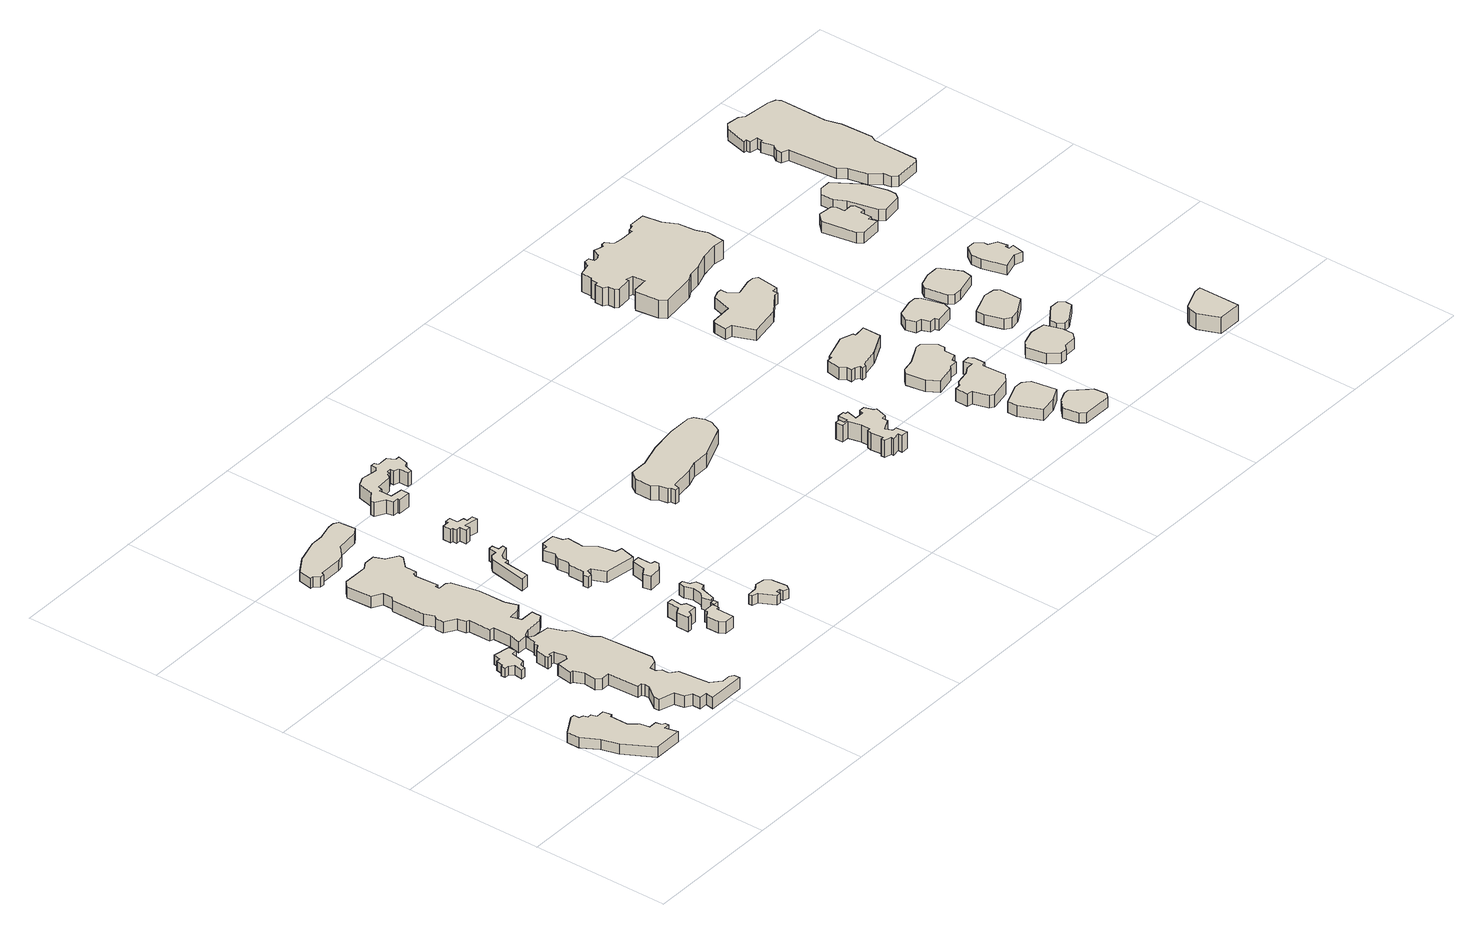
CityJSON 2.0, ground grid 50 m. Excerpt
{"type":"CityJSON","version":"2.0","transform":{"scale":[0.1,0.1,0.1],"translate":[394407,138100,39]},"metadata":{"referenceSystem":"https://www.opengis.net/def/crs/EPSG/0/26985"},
"CityObjects":{
"building1":{"type":"Building","attributes":{"measuredHeight":3.91,"roofElevation":43.19,"groundElevation":39.28,"footprintArea":371,"confidence":0.81,"heightSource":"learned pixel-footprint scale","storeysAboveGround":1},"geometry":[{"type":"Solid","lod":"1","boundaries":[[[[0,1,2,3,4,5,6,7,8,9,10,11,12,13,14,15,16,17,18,19,20,21,22,23]],[[24,25,26,27,28,29,30,31,32,33,34,35,36,37,38,39,40,41,42,43,44,45,46,47]],[[23,22,25,24]],[[22,21,26,25]],[[21,20,27,26]],[[20,19,28,27]],[[19,18,29,28]],[[18,17,30,29]],[[17,16,31,30]],[[16,15,32,31]],[[15,14,33,32]],[[14,13,34,33]],[[13,12,35,34]],[[12,11,36,35]],[[11,10,37,36]],[[10,9,38,37]],[[9,8,39,38]],[[8,7,40,39]],[[7,6,41,40]],[[6,5,42,41]],[[5,4,43,42]],[[4,3,44,43]],[[3,2,45,44]],[[2,1,46,45]],[[1,0,47,46]],[[0,23,24,47]]]]}]},
"building2":{"type":"Building","attributes":{"measuredHeight":3.49,"roofElevation":45.19,"groundElevation":41.7,"footprintArea":52.2,"confidence":0.84,"heightSource":"learned pixel-footprint scale","storeysAboveGround":1},"geometry":[{"type":"Solid","lod":"1","boundaries":[[[[48,49,50,51,52,53,54,55,56,57,58,59,60,61,62]],[[63,64,65,66,67,68,69,70,71,72,73,74,75,76,77]],[[62,61,64,63]],[[61,60,65,64]],[[60,59,66,65]],[[59,58,67,66]],[[58,57,68,67]],[[57,56,69,68]],[[56,55,70,69]],[[55,54,71,70]],[[54,53,72,71]],[[53,52,73,72]],[[52,51,74,73]],[[51,50,75,74]],[[50,49,76,75]],[[49,48,77,76]],[[48,62,63,77]]]]}]},
"building3":{"type":"Building","attributes":{"measuredHeight":4.27,"roofElevation":46.38,"groundElevation":42.11,"footprintArea":1916.8,"confidence":0.85,"heightSource":"learned pixel-footprint scale","storeysAboveGround":1},"geometry":[{"type":"Solid","lod":"1","boundaries":[[[[78,79,80,81,82,83,84,85,86,87,88,89,90,91,92,93,94,95,96,97,98,99,100,101,102,103,104,105,106,107,108,109,110,111,112,113,114,115,116,117,118,119,120,121,122,123,124,125,126,127,128,129,130,131,132,133,134,135,136,137,138,139,140,141,142,143,144,145,146,147,148,149,150,151,152,153,154,155,156,157,158,159,160,161,162,163,164,165,166,167,168,169,170]],[[171,172,173,174,175,176,177,178,179,180,181,182,183,184,185,186,187,188,189,190,191,192,193,194,195,196,197,198,199,200,201,202,203,204,205,206,207,208,209,210,211,212,213,214,215,216,217,218,219,220,221,222,223,224,225,226,227,228,229,230,231,232,233,234,235,236,237,238,239,240,241,242,243,244,245,246,247,248,249,250,251,252,253,254,255,256,257,258,259,260,261,262,263]],[[170,169,172,171]],[[169,168,173,172]],[[168,167,174,173]],[[167,166,175,174]],[[166,165,176,175]],[[165,164,177,176]],[[164,163,178,177]],[[163,162,179,178]],[[162,161,180,179]],[[161,160,181,180]],[[160,159,182,181]],[[159,158,183,182]],[[158,157,184,183]],[[157,156,185,184]],[[156,155,186,185]],[[155,154,187,186]],[[154,153,188,187]],[[153,152,189,188]],[[152,151,190,189]],[[151,150,191,190]],[[150,149,192,191]],[[149,148,193,192]],[[148,147,194,193]],[[147,146,195,194]],[[146,145,196,195]],[[145,144,197,196]],[[144,143,198,197]],[[143,142,199,198]],[[142,141,200,199]],[[141,140,201,200]],[[140,139,202,201]],[[139,138,203,202]],[[138,137,204,203]],[[137,136,205,204]],[[136,135,206,205]],[[135,134,207,206]],[[134,133,208,207]],[[133,132,209,208]],[[132,131,210,209]],[[131,130,211,210]],[[130,129,212,211]],[[129,128,213,212]],[[128,127,214,213]],[[127,126,215,214]],[[126,125,216,215]],[[125,124,217,216]],[[124,123,218,217]],[[123,122,219,218]],[[122,121,220,219]],[[121,120,221,220]],[[120,119,222,221]],[[119,118,223,222]],[[118,117,224,223]],[[117,116,225,224]],[[116,115,226,225]],[[115,114,227,226]],[[114,113,228,227]],[[113,112,229,228]],[[112,111,230,229]],[[111,110,231,230]],[[110,109,232,231]],[[109,108,233,232]],[[108,107,234,233]],[[107,106,235,234]],[[106,105,236,235]],[[105,104,237,236]],[[104,103,238,237]],[[103,102,239,238]],[[102,101,240,239]],[[101,100,241,240]],[[100,99,242,241]],[[99,98,243,242]],[[98,97,244,243]],[[97,96,245,244]],[[96,95,246,245]],[[95,94,247,246]],[[94,93,248,247]],[[93,92,249,248]],[[92,91,250,249]],[[91,90,251,250]],[[90,89,252,251]],[[89,88,253,252]],[[88,87,254,253]],[[87,86,255,254]],[[86,85,256,255]],[[85,84,257,256]],[[84,83,258,257]],[[83,82,259,258]],[[82,81,260,259]],[[81,80,261,260]],[[80,79,262,261]],[[79,78,263,262]],[[78,170,171,263]]]]}]},
"building4":{"type":"Building","attributes":{"measuredHeight":3.83,"roofElevation":51.43,"groundElevation":47.6,"footprintArea":256,"confidence":0.84,"heightSource":"learned pixel-footprint scale","storeysAboveGround":1},"geometry":[{"type":"Solid","lod":"1","boundaries":[[[[264,265,266,267,268,269,270,271,272,273,274,275,276,277,278,279,280]],[[281,282,283,284,285,286,287,288,289,290,291,292,293,294,295,296,297]],[[280,279,282,281]],[[279,278,283,282]],[[278,277,284,283]],[[277,276,285,284]],[[276,275,286,285]],[[275,274,287,286]],[[274,273,288,287]],[[273,272,289,288]],[[272,271,290,289]],[[271,270,291,290]],[[270,269,292,291]],[[269,268,293,292]],[[268,267,294,293]],[[267,266,295,294]],[[266,265,296,295]],[[265,264,297,296]],[[264,280,281,297]]]]}]},
"building5":{"type":"Building","attributes":{"measuredHeight":5.42,"roofElevation":49.15,"groundElevation":43.73,"footprintArea":33.2,"confidence":0.78,"heightSource":"learned pixel-footprint scale","storeysAboveGround":2},"geometry":[{"type":"Solid","lod":"1","boundaries":[[[[298,299,300,301,302,303,304,305,306,307]],[[308,309,310,311,312,313,314,315,316,317]],[[307,306,309,308]],[[306,305,310,309]],[[305,304,311,310]],[[304,303,312,311]],[[303,302,313,312]],[[302,301,314,313]],[[301,300,315,314]],[[300,299,316,315]],[[299,298,317,316]],[[298,307,308,317]]]]}]},
"building6":{"type":"Building","attributes":{"measuredHeight":4.71,"roofElevation":50.3,"groundElevation":45.59,"footprintArea":49,"confidence":0.73,"heightSource":"learned pixel-footprint scale","storeysAboveGround":2},"geometry":[{"type":"Solid","lod":"1","boundaries":[[[[318,319,320,321,322,323,324,325,326,327,328,329,330,331]],[[332,333,334,335,336,337,338,339,340,341,342,343,344,345]],[[331,330,333,332]],[[330,329,334,333]],[[329,328,335,334]],[[328,327,336,335]],[[327,326,337,336]],[[326,325,338,337]],[[325,324,339,338]],[[324,323,340,339]],[[323,322,341,340]],[[322,321,342,341]],[[321,320,343,342]],[[320,319,344,343]],[[319,318,345,344]],[[318,331,332,345]]]]}]},
"building7":{"type":"Building","attributes":{"measuredHeight":4.43,"roofElevation":48.39,"groundElevation":43.96,"footprintArea":79,"confidence":0.74,"heightSource":"learned pixel-footprint scale","storeysAboveGround":1},"geometry":[{"type":"Solid","lod":"1","boundaries":[[[[346,347,348,349,350,351,352,353,354,355,356,357,358,359,360,361,362,363,364,365,366,367,368,369,370]],[[371,372,373,374,375,376,377,378,379,380,381,382,383,384,385,386,387,388,389,390,391,392,393,394,395]],[[370,369,372,371]],[[369,368,373,372]],[[368,367,374,373]],[[367,366,375,374]],[[366,365,376,375]],[[365,364,377,376]],[[364,363,378,377]],[[363,362,379,378]],[[362,361,380,379]],[[361,360,381,380]],[[360,359,382,381]],[[359,358,383,382]],[[358,357,384,383]],[[357,356,385,384]],[[356,355,386,385]],[[355,354,387,386]],[[354,353,388,387]],[[353,352,389,388]],[[352,351,390,389]],[[351,350,391,390]],[[350,349,392,391]],[[349,348,393,392]],[[348,347,394,393]],[[347,346,395,394]],[[346,370,371,395]]]]}]},
"building8":{"type":"Building","attributes":{"measuredHeight":5.24,"roofElevation":52.12,"groundElevation":46.88,"footprintArea":40.2,"confidence":0.83,"heightSource":"learned pixel-footprint scale","storeysAboveGround":2},"geometry":[{"type":"Solid","lod":"1","boundaries":[[[[396,397,398,399,400,401,402,403,404]],[[405,406,407,408,409,410,411,412,413]],[[404,403,406,405]],[[403,402,407,406]],[[402,401,408,407]],[[401,400,409,408]],[[400,399,410,409]],[[399,398,411,410]],[[398,397,412,411]],[[397,396,413,412]],[[396,404,405,413]]]]}]},
"building9":{"type":"Building","attributes":{"measuredHeight":4.21,"roofElevation":51.37,"groundElevation":47.16,"footprintArea":286,"confidence":0.82,"heightSource":"learned pixel-footprint scale","storeysAboveGround":1},"geometry":[{"type":"Solid","lod":"1","boundaries":[[[[414,415,416,417,418,419,420,421,422,423,424,425,426,427,428,429,430,431,432,433,434,435]],[[436,437,438,439,440,441,442,443,444,445,446,447,448,449,450,451,452,453,454,455,456,457]],[[435,434,437,436]],[[434,433,438,437]],[[433,432,439,438]],[[432,431,440,439]],[[431,430,441,440]],[[430,429,442,441]],[[429,428,443,442]],[[428,427,444,443]],[[427,426,445,444]],[[426,425,446,445]],[[425,424,447,446]],[[424,423,448,447]],[[423,422,449,448]],[[422,421,450,449]],[[421,420,451,450]],[[420,419,452,451]],[[419,418,453,452]],[[418,417,454,453]],[[417,416,455,454]],[[416,415,456,455]],[[415,414,457,456]],[[414,435,436,457]]]]}]},
"building10":{"type":"Building","attributes":{"measuredHeight":5.18,"roofElevation":52.25,"groundElevation":47.07,"footprintArea":36.5,"confidence":0.65,"heightSource":"learned pixel-footprint scale","storeysAboveGround":2},"geometry":[{"type":"Solid","lod":"1","boundaries":[[[[458,459,460,461,462,463,464,465,466,467,468,469,470,471,472,473]],[[474,475,476,477,478,479,480,481,482,483,484,485,486,487,488,489]],[[473,472,475,474]],[[472,471,476,475]],[[471,470,477,476]],[[470,469,478,477]],[[469,468,479,478]],[[468,467,480,479]],[[467,466,481,480]],[[466,465,482,481]],[[465,464,483,482]],[[464,463,484,483]],[[463,462,485,484]],[[462,461,486,485]],[[461,460,487,486]],[[460,459,488,487]],[[459,458,489,488]],[[458,473,474,489]]]]}]},
"building11":{"type":"Building","attributes":{"measuredHeight":3.61,"roofElevation":49,"groundElevation":45.39,"footprintArea":65.2,"confidence":0.74,"heightSource":"learned pixel-footprint scale","storeysAboveGround":1},"geometry":[{"type":"Solid","lod":"1","boundaries":[[[[490,491,492,493,494,495,496,497,498,499,500,501,502,503]],[[504,505,506,507,508,509,510,511,512,513,514,515,516,517]],[[503,502,505,504]],[[502,501,506,505]],[[501,500,507,506]],[[500,499,508,507]],[[499,498,509,508]],[[498,497,510,509]],[[497,496,511,510]],[[496,495,512,511]],[[495,494,513,512]],[[494,493,514,513]],[[493,492,515,514]],[[492,491,516,515]],[[491,490,517,516]],[[490,503,504,517]]]]}]},
"building12":{"type":"Building","attributes":{"measuredHeight":5.2,"roofElevation":54.68,"groundElevation":49.48,"footprintArea":169,"confidence":0.75,"heightSource":"learned pixel-footprint scale","storeysAboveGround":2},"geometry":[{"type":"Solid","lod":"1","boundaries":[[[[518,519,520,521,522,523,524,525,526,527,528,529,530,531,532,533,534,535,536,537,538,539,540,541,542,543,544,545,546,547,548,549,550,551]],[[552,553,554,555,556,557,558,559,560,561,562,563,564,565,566,567,568,569,570,571,572,573,574,575,576,577,578,579,580,581,582,583,584,585]],[[551,550,553,552]],[[550,549,554,553]],[[549,548,555,554]],[[548,547,556,555]],[[547,546,557,556]],[[546,545,558,557]],[[545,544,559,558]],[[544,543,560,559]],[[543,542,561,560]],[[542,541,562,561]],[[541,540,563,562]],[[540,539,564,563]],[[539,538,565,564]],[[538,537,566,565]],[[537,536,567,566]],[[536,535,568,567]],[[535,534,569,568]],[[534,533,570,569]],[[533,532,571,570]],[[532,531,572,571]],[[531,530,573,572]],[[530,529,574,573]],[[529,528,575,574]],[[528,527,576,575]],[[527,526,577,576]],[[526,525,578,577]],[[525,524,579,578]],[[524,523,580,579]],[[523,522,581,580]],[[522,521,582,581]],[[521,520,583,582]],[[520,519,584,583]],[[519,518,585,584]],[[518,551,552,585]]]]}]},
"building13":{"type":"Building","attributes":{"measuredHeight":5.41,"roofElevation":57.76,"groundElevation":52.35,"footprintArea":520.5,"confidence":0.81,"heightSource":"learned pixel-footprint scale","storeysAboveGround":2},"geometry":[{"type":"Solid","lod":"1","boundaries":[[[[586,587,588,589,590,591,592,593,594,595,596,597,598,599,600,601,602,603,604,605]],[[606,607,608,609,610,611,612,613,614,615,616,617,618,619,620,621,622,623,624,625]],[[605,604,607,606]],[[604,603,608,607]],[[603,602,609,608]],[[602,601,610,609]],[[601,600,611,610]],[[600,599,612,611]],[[599,598,613,612]],[[598,597,614,613]],[[597,596,615,614]],[[596,595,616,615]],[[595,594,617,616]],[[594,593,618,617]],[[593,592,619,618]],[[592,591,620,619]],[[591,590,621,620]],[[590,589,622,621]],[[589,588,623,622]],[[588,587,624,623]],[[587,586,625,624]],[[586,605,606,625]]]]}]},
"building14":{"type":"Building","attributes":{"measuredHeight":6.45,"roofElevation":54.44,"groundElevation":47.99,"footprintArea":145,"confidence":0.68,"heightSource":"learned pixel-footprint scale","storeysAboveGround":2},"geometry":[{"type":"Solid","lod":"1","boundaries":[[[[626,627,628,629,630,631,632,633,634,635,636,637,638,639,640,641,642,643,644,645,646,647,648,649,650,651,652,653,654,655,656,657,658,659]],[[660,661,662,663,664,665,666,667,668,669,670,671,672,673,674,675,676,677,678,679,680,681,682,683,684,685,686,687,688,689,690,691,692,693]],[[659,658,661,660]],[[658,657,662,661]],[[657,656,663,662]],[[656,655,664,663]],[[655,654,665,664]],[[654,653,666,665]],[[653,652,667,666]],[[652,651,668,667]],[[651,650,669,668]],[[650,649,670,669]],[[649,648,671,670]],[[648,647,672,671]],[[647,646,673,672]],[[646,645,674,673]],[[645,644,675,674]],[[644,643,676,675]],[[643,642,677,676]],[[642,641,678,677]],[[641,640,679,678]],[[640,639,680,679]],[[639,638,681,680]],[[638,637,682,681]],[[637,636,683,682]],[[636,635,684,683]],[[635,634,685,684]],[[634,633,686,685]],[[633,632,687,686]],[[632,631,688,687]],[[631,630,689,688]],[[630,629,690,689]],[[629,628,691,690]],[[628,627,692,691]],[[627,626,693,692]],[[626,659,660,693]]]]}]},
"building15":{"type":"Building","attributes":{"measuredHeight":4.56,"roofElevation":53.11,"groundElevation":48.55,"footprintArea":216.2,"confidence":0.85,"heightSource":"learned pixel-footprint scale","storeysAboveGround":2},"geometry":[{"type":"Solid","lod":"1","boundaries":[[[[694,695,696,697,698,699,700,701,702,703,704,705,706,707,708,709,710]],[[711,712,713,714,715,716,717,718,719,720,721,722,723,724,725,726,727]],[[710,709,712,711]],[[709,708,713,712]],[[708,707,714,713]],[[707,706,715,714]],[[706,705,716,715]],[[705,704,717,716]],[[704,703,718,717]],[[703,702,719,718]],[[702,701,720,719]],[[701,700,721,720]],[[700,699,722,721]],[[699,698,723,722]],[[698,697,724,723]],[[697,696,725,724]],[[696,695,726,725]],[[695,694,727,726]],[[694,710,711,727]]]]}]},
"building16":{"type":"Building","attributes":{"measuredHeight":4.78,"roofElevation":51.31,"groundElevation":46.53,"footprintArea":189.8,"confidence":0.91,"heightSource":"learned pixel-footprint scale","storeysAboveGround":2},"geometry":[{"type":"Solid","lod":"1","boundaries":[[[[728,729,730,731,732,733,734,735,736,737,738,739,740,741,742,743,744]],[[745,746,747,748,749,750,751,752,753,754,755,756,757,758,759,760,761]],[[744,743,746,745]],[[743,742,747,746]],[[742,741,748,747]],[[741,740,749,748]],[[740,739,750,749]],[[739,738,751,750]],[[738,737,752,751]],[[737,736,753,752]],[[736,735,754,753]],[[735,734,755,754]],[[734,733,756,755]],[[733,732,757,756]],[[732,731,758,757]],[[731,730,759,758]],[[730,729,760,759]],[[729,728,761,760]],[[728,744,745,761]]]]}]},
"building17":{"type":"Building","attributes":{"measuredHeight":4.16,"roofElevation":49.48,"groundElevation":45.32,"footprintArea":160,"confidence":0.89,"heightSource":"learned pixel-footprint scale","storeysAboveGround":1},"geometry":[{"type":"Solid","lod":"1","boundaries":[[[[762,763,764,765,766,767,768,769]],[[770,771,772,773,774,775,776,777]],[[769,768,771,770]],[[768,767,772,771]],[[767,766,773,772]],[[766,765,774,773]],[[765,764,775,774]],[[764,763,776,775]],[[763,762,777,776]],[[762,769,770,777]]]]}]},
"building18":{"type":"Building","attributes":{"measuredHeight":4.42,"roofElevation":52.05,"groundElevation":47.63,"footprintArea":214.8,"confidence":0.86,"heightSource":"learned pixel-footprint scale","storeysAboveGround":1},"geometry":[{"type":"Solid","lod":"1","boundaries":[[[[778,779,780,781,782,783,784,785,786,787,788,789,790,791,792]],[[793,794,795,796,797,798,799,800,801,802,803,804,805,806,807]],[[792,791,794,793]],[[791,790,795,794]],[[790,789,796,795]],[[789,788,797,796]],[[788,787,798,797]],[[787,786,799,798]],[[786,785,800,799]],[[785,784,801,800]],[[784,783,802,801]],[[783,782,803,802]],[[782,781,804,803]],[[781,780,805,804]],[[780,779,806,805]],[[779,778,807,806]],[[778,792,793,807]]]]}]},
"building19":{"type":"Building","attributes":{"measuredHeight":3.73,"roofElevation":48.75,"groundElevation":45.02,"footprintArea":131.5,"confidence":0.86,"heightSource":"learned pixel-footprint scale","storeysAboveGround":1},"geometry":[{"type":"Solid","lod":"1","boundaries":[[[[808,809,810,811,812,813,814,815,816]],[[817,818,819,820,821,822,823,824,825]],[[816,815,818,817]],[[815,814,819,818]],[[814,813,820,819]],[[813,812,821,820]],[[812,811,822,821]],[[811,810,823,822]],[[810,809,824,823]],[[809,808,825,824]],[[808,816,817,825]]]]}]},
"building20":{"type":"Building","attributes":{"measuredHeight":4.11,"roofElevation":54.76,"groundElevation":50.65,"footprintArea":359.2,"confidence":0.85,"heightSource":"learned pixel-footprint scale","storeysAboveGround":1},"geometry":[{"type":"Solid","lod":"1","boundaries":[[[[826,827,828,829,830,831,832,833,834,835,836,837,838,839,840,841,842,843,844]],[[845,846,847,848,849,850,851,852,853,854,855,856,857,858,859,860,861,862,863]],[[844,843,846,845]],[[843,842,847,846]],[[842,841,848,847]],[[841,840,849,848]],[[840,839,850,849]],[[839,838,851,850]],[[838,837,852,851]],[[837,836,853,852]],[[836,835,854,853]],[[835,834,855,854]],[[834,833,856,855]],[[833,832,857,856]],[[832,831,858,857]],[[831,830,859,858]],[[830,829,860,859]],[[829,828,861,860]],[[828,827,862,861]],[[827,826,863,862]],[[826,844,845,863]]]]}]},
"building21":{"type":"Building","attributes":{"measuredHeight":6.91,"roofElevation":57.81,"groundElevation":50.9,"footprintArea":1111,"confidence":0.85,"heightSource":"learned pixel-footprint scale","storeysAboveGround":2},"geometry":[{"type":"Solid","lod":"1","boundaries":[[[[864,865,866,867,868,869,870,871,872,873,874,875,876,877,878,879,880,881,882,883,884,885,886,887,888,889,890,891,892,893,894,895,896,897,898,899,900,901,902,903,904,905,906,907]],[[908,909,910,911,912,913,914,915,916,917,918,919,920,921,922,923,924,925,926,927,928,929,930,931,932,933,934,935,936,937,938,939,940,941,942,943,944,945,946,947,948,949,950,951]],[[907,906,909,908]],[[906,905,910,909]],[[905,904,911,910]],[[904,903,912,911]],[[903,902,913,912]],[[902,901,914,913]],[[901,900,915,914]],[[900,899,916,915]],[[899,898,917,916]],[[898,897,918,917]],[[897,896,919,918]],[[896,895,920,919]],[[895,894,921,920]],[[894,893,922,921]],[[893,892,923,922]],[[892,891,924,923]],[[891,890,925,924]],[[890,889,926,925]],[[889,888,927,926]],[[888,887,928,927]],[[887,886,929,928]],[[886,885,930,929]],[[885,884,931,930]],[[884,883,932,931]],[[883,882,933,932]],[[882,881,934,933]],[[881,880,935,934]],[[880,879,936,935]],[[879,878,937,936]],[[878,877,938,937]],[[877,876,939,938]],[[876,875,940,939]],[[875,874,941,940]],[[874,873,942,941]],[[873,872,943,942]],[[872,871,944,943]],[[871,870,945,944]],[[870,869,946,945]],[[869,868,947,946]],[[868,867,948,947]],[[867,866,949,948]],[[866,865,950,949]],[[865,864,951,950]],[[864,907,908,951]]]]}]},
"building22":{"type":"Building","attributes":{"measuredHeight":4.14,"roofElevation":53.24,"groundElevation":49.1,"footprintArea":130,"confidence":0.87,"heightSource":"learned pixel-footprint scale","storeysAboveGround":1},"geometry":[{"type":"Solid","lod":"1","boundaries":[[[[952,953,954,955,956,957,958,959,960,961,962,963]],[[964,965,966,967,968,969,970,971,972,973,974,975]],[[963,962,965,964]],[[962,961,966,965]],[[961,960,967,966]],[[960,959,968,967]],[[959,958,969,968]],[[958,957,970,969]],[[957,956,971,970]],[[956,955,972,971]],[[955,954,973,972]],[[954,953,974,973]],[[953,952,975,974]],[[952,963,964,975]]]]}]},
"building23":{"type":"Building","attributes":{"measuredHeight":4.01,"roofElevation":50.61,"groundElevation":46.6,"footprintArea":162.5,"confidence":0.83,"heightSource":"learned pixel-footprint scale","storeysAboveGround":1},"geometry":[{"type":"Solid","lod":"1","boundaries":[[[[976,977,978,979,980,981,982,983,984,985,986]],[[987,988,989,990,991,992,993,994,995,996,997]],[[986,985,988,987]],[[985,984,989,988]],[[984,983,990,989]],[[983,982,991,990]],[[982,981,992,991]],[[981,980,993,992]],[[980,979,994,993]],[[979,978,995,994]],[[978,977,996,995]],[[977,976,997,996]],[[976,986,987,997]]]]}]},
"building24":{"type":"Building","attributes":{"measuredHeight":3.99,"roofElevation":52.5,"groundElevation":48.51,"footprintArea":148.2,"confidence":0.93,"heightSource":"learned pixel-footprint scale","storeysAboveGround":1},"geometry":[{"type":"Solid","lod":"1","boundaries":[[[[998,999,1000,1001,1002,1003,1004,1005,1006]],[[1007,1008,1009,1010,1011,1012,1013,1014,1015]],[[1006,1005,1008,1007]],[[1005,1004,1009,1008]],[[1004,1003,1010,1009]],[[1003,1002,1011,1010]],[[1002,1001,1012,1011]],[[1001,1000,1013,1012]],[[1000,999,1014,1013]],[[999,998,1015,1014]],[[998,1006,1007,1015]]]]}]},
"building25":{"type":"Building","attributes":{"measuredHeight":3.56,"roofElevation":52.66,"groundElevation":49.1,"footprintArea":145.8,"confidence":0.83,"heightSource":"learned pixel-footprint scale","storeysAboveGround":1},"geometry":[{"type":"Solid","lod":"1","boundaries":[[[[1016,1017,1018,1019,1020,1021,1022,1023,1024,1025]],[[1026,1027,1028,1029,1030,1031,1032,1033,1034,1035]],[[1025,1024,1027,1026]],[[1024,1023,1028,1027]],[[1023,1022,1029,1028]],[[1022,1021,1030,1029]],[[1021,1020,1031,1030]],[[1020,1019,1032,1031]],[[1019,1018,1033,1032]],[[1018,1017,1034,1033]],[[1017,1016,1035,1034]],[[1016,1025,1026,1035]]]]}]},
"building26":{"type":"Building","attributes":{"measuredHeight":2.93,"roofElevation":49.46,"groundElevation":46.53,"footprintArea":61.2,"confidence":0.93,"heightSource":"learned pixel-footprint scale","storeysAboveGround":1},"geometry":[{"type":"Solid","lod":"1","boundaries":[[[[1036,1037,1038,1039,1040,1041,1042,1043]],[[1044,1045,1046,1047,1048,1049,1050,1051]],[[1043,1042,1045,1044]],[[1042,1041,1046,1045]],[[1041,1040,1047,1046]],[[1040,1039,1048,1047]],[[1039,1038,1049,1048]],[[1038,1037,1050,1049]],[[1037,1036,1051,1050]],[[1036,1043,1044,1051]]]]}]},
"building27":{"type":"Building","attributes":{"measuredHeight":4.09,"roofElevation":52.22,"groundElevation":48.13,"footprintArea":160.8,"confidence":0.83,"heightSource":"learned pixel-footprint scale","storeysAboveGround":1},"geometry":[{"type":"Solid","lod":"1","boundaries":[[[[1052,1053,1054,1055,1056,1057,1058,1059,1060,1061,1062,1063,1064,1065]],[[1066,1067,1068,1069,1070,1071,1072,1073,1074,1075,1076,1077,1078,1079]],[[1065,1064,1067,1066]],[[1064,1063,1068,1067]],[[1063,1062,1069,1068]],[[1062,1061,1070,1069]],[[1061,1060,1071,1070]],[[1060,1059,1072,1071]],[[1059,1058,1073,1072]],[[1058,1057,1074,1073]],[[1057,1056,1075,1074]],[[1056,1055,1076,1075]],[[1055,1054,1077,1076]],[[1054,1053,1078,1077]],[[1053,1052,1079,1078]],[[1052,1065,1066,1079]]]]}]},
"building28":{"type":"Building","attributes":{"measuredHeight":3.72,"roofElevation":51.28,"groundElevation":47.56,"footprintArea":128,"confidence":0.87,"heightSource":"learned pixel-footprint scale","storeysAboveGround":1},"geometry":[{"type":"Solid","lod":"1","boundaries":[[[[1080,1081,1082,1083,1084,1085,1086,1087,1088,1089,1090,1091,1092,1093]],[[1094,1095,1096,1097,1098,1099,1100,1101,1102,1103,1104,1105,1106,1107]],[[1093,1092,1095,1094]],[[1092,1091,1096,1095]],[[1091,1090,1097,1096]],[[1090,1089,1098,1097]],[[1089,1088,1099,1098]],[[1088,1087,1100,1099]],[[1087,1086,1101,1100]],[[1086,1085,1102,1101]],[[1085,1084,1103,1102]],[[1084,1083,1104,1103]],[[1083,1082,1105,1104]],[[1082,1081,1106,1105]],[[1081,1080,1107,1106]],[[1080,1093,1094,1107]]]]}]},
"building29":{"type":"Building","attributes":{"measuredHeight":6.09,"roofElevation":47.03,"groundElevation":40.94,"footprintArea":140.5,"confidence":0.74,"heightSource":"learned pixel-footprint scale","storeysAboveGround":2},"geometry":[{"type":"Solid","lod":"1","boundaries":[[[[1108,1109,1110,1111,1112,1113,1114]],[[1115,1116,1117,1118,1119,1120,1121]],[[1114,1113,1116,1115]],[[1113,1112,1117,1116]],[[1112,1111,1118,1117]],[[1111,1110,1119,1118]],[[1110,1109,1120,1119]],[[1109,1108,1121,1120]],[[1108,1114,1115,1121]]]]}]},
"building30":{"type":"Building","attributes":{"measuredHeight":4.2,"roofElevation":51.21,"groundElevation":47.01,"footprintArea":222.8,"confidence":0.86,"heightSource":"learned pixel-footprint scale","storeysAboveGround":1},"geometry":[{"type":"Solid","lod":"1","boundaries":[[[[1122,1123,1124,1125,1126,1127,1128,1129,1130,1131,1132]],[[1133,1134,1135,1136,1137,1138,1139,1140,1141,1142,1143]],[[1132,1131,1134,1133]],[[1131,1130,1135,1134]],[[1130,1129,1136,1135]],[[1129,1128,1137,1136]],[[1128,1127,1138,1137]],[[1127,1126,1139,1138]],[[1126,1125,1140,1139]],[[1125,1124,1141,1140]],[[1124,1123,1142,1141]],[[1123,1122,1143,1142]],[[1122,1132,1133,1143]]]]}]},
"building31":{"type":"Building","attributes":{"measuredHeight":4.09,"roofElevation":51.26,"groundElevation":47.17,"footprintArea":1099.5,"confidence":0.82,"heightSource":"learned pixel-footprint scale","storeysAboveGround":1},"geometry":[{"type":"Solid","lod":"1","boundaries":[[[[1144,1145,1146,1147,1148,1149,1150,1151,1152,1153,1154,1155,1156,1157,1158,1159,1160,1161,1162,1163,1164,1165,1166,1167,1168,1169,1170,1171,1172]],[[1173,1174,1175,1176,1177,1178,1179,1180,1181,1182,1183,1184,1185,1186,1187,1188,1189,1190,1191,1192,1193,1194,1195,1196,1197,1198,1199,1200,1201]],[[1172,1171,1174,1173]],[[1171,1170,1175,1174]],[[1170,1169,1176,1175]],[[1169,1168,1177,1176]],[[1168,1167,1178,1177]],[[1167,1166,1179,1178]],[[1166,1165,1180,1179]],[[1165,1164,1181,1180]],[[1164,1163,1182,1181]],[[1163,1162,1183,1182]],[[1162,1161,1184,1183]],[[1161,1160,1185,1184]],[[1160,1159,1186,1185]],[[1159,1158,1187,1186]],[[1158,1157,1188,1187]],[[1157,1156,1189,1188]],[[1156,1155,1190,1189]],[[1155,1154,1191,1190]],[[1154,1153,1192,1191]],[[1153,1152,1193,1192]],[[1152,1151,1194,1193]],[[1151,1150,1195,1194]],[[1150,1149,1196,1195]],[[1149,1148,1197,1196]],[[1148,1147,1198,1197]],[[1147,1146,1199,1198]],[[1146,1145,1200,1199]],[[1145,1144,1201,1200]],[[1144,1172,1173,1201]]]]}]}
},
"vertices":[
[87,310,3],[87,290,3],[102,285,3],[107,270,3],[122,270,3],[127,250,3],[157,250,3],[162,220,3],[152,215,3],[152,150,3],[177,120,3],[182,85,3],[212,85,3],[217,65,3],[227,60,3],[227,45,3],[207,45,3],[217,0,3],[112,0,3],[52,105,3],[37,165,3],[2,225,3],[2,270,3],[72,310,3],[72,310,42],[2,270,42],[2,225,42],[37,165,42],[52,105,42],[112,0,42],[217,0,42],[207,45,42],[227,45,42],[227,60,42],[217,65,42],[212,85,42],[182,85,42],[177,120,42],[152,150,42],[152,215,42],[162,220,42],[157,250,42],[127,250,42],[122,270,42],[107,270,42],[102,285,42],[87,290,42],[87,310,42],
[227,676,27],[227,646,27],[207,646,27],[197,595,27],[177,590,27],[172,570,27],[157,570,27],[162,601,27],[147,615,27],[132,615,27],[132,631,27],[142,635,27],[147,660,27],[162,660,27],[167,686,27],[167,686,62],[162,660,62],[147,660,62],[142,635,62],[132,631,62],[132,615,62],[147,615,62],[162,601,62],[157,570,62],[172,570,62],[177,590,62],[197,595,62],[207,646,62],[227,646,62],[227,676,62],
[337,1296,31],[352,1261,31],[392,1236,31],[392,1221,31],[357,1186,31],[357,1141,31],[343,1141,31],[337,1131,31],[343,1046,31],[332,1046,31],[332,1031,31],[363,1031,31],[377,1021,31],[397,926,31],[397,826,31],[412,781,31],[388,766,31],[347,761,31],[357,725,31],[408,725,31],[408,691,31],[388,680,31],[323,676,31],[297,666,31],[297,651,31],[312,641,31],[372,635,31],[392,581,31],[408,566,31],[417,501,31],[437,476,31],[448,285,31],[433,260,31],[397,250,31],[397,230,31],[412,215,31],[412,190,31],[437,170,31],[448,60,31],[482,30,31],[513,30,31],[527,20,31],[527,0,31],[392,0,31],[397,30,31],[368,30,31],[368,60,31],[343,75,31],[337,110,31],[282,125,31],[282,145,31],[317,195,31],[317,210,31],[312,220,31],[297,220,31],[292,335,31],[262,335,31],[247,350,31],[252,395,31],[237,431,31],[227,431,31],[237,490,31],[278,485,31],[287,496,31],[282,541,31],[262,545,31],[262,536,31],[247,536,31],[247,550,31],[252,586,31],[278,601,31],[278,615,31],[287,621,31],[292,660,31],[257,660,31],[267,701,31],[267,766,31],[252,771,31],[252,851,31],[242,856,31],[237,886,31],[197,911,31],[197,941,31],[207,951,31],[192,986,31],[192,1106,31],[202,1116,31],[202,1151,31],[167,1171,31],[162,1261,31],[182,1281,31],[272,1281,31],[297,1296,31],[297,1296,74],[272,1281,74],[182,1281,74],[162,1261,74],[167,1171,74],[202,1151,74],[202,1116,74],[192,1106,74],[192,986,74],[207,951,74],[197,941,74],[197,911,74],[237,886,74],[242,856,74],[252,851,74],[252,771,74],[267,766,74],[267,701,74],[257,660,74],[292,660,74],[287,621,74],[278,615,74],[278,601,74],[252,586,74],[247,550,74],[247,536,74],[262,536,74],[262,545,74],[282,541,74],[287,496,74],[278,485,74],[237,490,74],[227,431,74],[237,431,74],[252,395,74],[247,350,74],[262,335,74],[292,335,74],[297,220,74],[312,220,74],[317,210,74],[317,195,74],[282,145,74],[282,125,74],[337,110,74],[343,75,74],[368,60,74],[368,30,74],[397,30,74],[392,0,74],[527,0,74],[527,20,74],[513,30,74],[482,30,74],[448,60,74],[437,170,74],[412,190,74],[412,215,74],[397,230,74],[397,250,74],[433,260,74],[448,285,74],[437,476,74],[417,501,74],[408,566,74],[392,581,74],[372,635,74],[312,641,74],[297,651,74],[297,666,74],[323,676,74],[388,680,74],[408,691,74],[408,725,74],[357,725,74],[347,761,74],[388,766,74],[412,781,74],[397,826,74],[397,926,74],[377,1021,74],[363,1031,74],[332,1031,74],[332,1046,74],[343,1046,74],[337,1131,74],[343,1141,74],[357,1141,74],[357,1186,74],[392,1221,74],[392,1236,74],[352,1261,74],[337,1296,74],
[347,1461,86],[363,1452,86],[368,1391,86],[347,1376,86],[262,1367,86],[222,1331,86],[202,1326,86],[117,1326,86],[112,1316,86],[97,1316,86],[82,1336,86],[72,1336,86],[82,1386,86],[137,1421,86],[222,1446,86],[267,1446,86],[323,1461,86],[323,1461,124],[267,1446,124],[222,1446,124],[137,1421,124],[82,1386,124],[72,1336,124],[82,1336,124],[97,1316,124],[112,1316,124],[117,1326,124],[202,1326,124],[222,1331,124],[262,1367,124],[347,1376,124],[368,1391,124],[363,1452,124],[347,1461,124],
[698,400,47],[693,360,47],[708,350,47],[708,315,47],[678,315,47],[668,301,47],[653,301,47],[653,345,47],[673,355,47],[678,400,47],[678,400,102],[673,355,102],[653,345,102],[653,301,102],[668,301,102],[678,315,102],[708,315,102],[708,350,102],[693,360,102],[698,400,102],
[568,1006,66],[568,981,66],[588,981,66],[588,966,66],[547,951,66],[538,941,66],[538,921,66],[523,921,66],[513,826,66],[487,826,66],[513,961,66],[527,976,66],[547,976,66],[552,1006,66],[552,1006,113],[547,976,113],[527,976,113],[513,961,113],[487,826,113],[513,826,113],[523,921,113],[538,921,113],[538,941,113],[547,951,113],[588,966,113],[588,981,113],[568,981,113],[568,1006,113],
[803,440,50],[808,415,50],[828,405,50],[828,375,50],[808,366,50],[793,310,50],[783,310,50],[783,285,50],[763,285,50],[763,265,50],[753,265,50],[753,200,50],[713,200,50],[702,220,50],[702,265,50],[723,280,50],[723,290,50],[768,290,50],[768,301,50],[778,301,50],[773,340,50],[788,355,50],[793,390,50],[783,420,50],[788,440,50],[788,440,94],[783,420,94],[793,390,94],[788,355,94],[773,340,94],[778,301,94],[768,301,94],[768,290,94],[723,290,94],[723,280,94],[702,265,94],[702,220,94],[713,200,94],[753,200,94],[753,265,94],[763,265,94],[763,285,94],[783,285,94],[783,310,94],[793,310,94],[808,366,94],[828,375,94],[828,405,94],[808,415,94],[803,440,94],
[778,595,79],[778,545,79],[793,541,79],[793,525,79],[768,505,79],[723,501,79],[718,530,79],[743,545,79],[753,595,79],[753,595,131],[743,545,131],[718,530,131],[723,501,131],[768,505,131],[793,525,131],[793,541,131],[778,545,131],[778,595,131],
[713,881,82],[718,846,82],[733,836,82],[728,776,82],[758,736,82],[768,676,82],[793,671,82],[778,615,82],[668,631,82],[648,680,82],[633,680,82],[623,660,82],[608,660,82],[608,680,82],[623,691,82],[623,746,82],[633,756,82],[628,796,82],[643,816,82],[637,861,82],[657,861,82],[663,881,82],[663,881,124],[657,861,124],[637,861,124],[643,816,124],[628,796,124],[633,756,124],[623,746,124],[623,691,124],[608,680,124],[608,660,124],[623,660,124],[633,680,124],[648,680,124],[668,631,124],[778,615,124],[793,671,124],[768,676,124],[758,736,124],[728,776,124],[733,836,124],[718,846,124],[713,881,124],
[583,1186,81],[583,1156,81],[608,1151,81],[608,1136,81],[633,1136,81],[633,1116,81],[583,1126,81],[583,1106,81],[563,1106,81],[563,1131,81],[547,1131,81],[547,1146,81],[538,1146,81],[538,1176,81],[563,1176,81],[563,1186,81],[563,1186,132],[563,1176,132],[538,1176,132],[538,1146,132],[547,1146,132],[547,1131,132],[563,1131,132],[563,1106,132],[583,1106,132],[583,1126,132],[633,1116,132],[633,1136,132],[608,1136,132],[608,1151,132],[583,1156,132],[583,1186,132],
[958,240,64],[973,220,64],[978,165,64],[968,150,64],[948,155,64],[948,170,64],[933,170,64],[933,155,64],[918,155,64],[888,210,64],[868,215,64],[868,230,64],[903,230,64],[923,245,64],[923,245,100],[903,230,100],[868,230,100],[868,215,100],[888,210,100],[918,155,100],[933,155,100],[933,170,100],[948,170,100],[948,155,100],[968,150,100],[978,165,100],[973,220,100],[958,240,100],
[643,1531,105],[648,1517,105],[688,1517,105],[702,1491,105],[718,1491,105],[708,1452,105],[693,1446,105],[683,1416,105],[668,1416,105],[668,1452,105],[648,1457,105],[648,1471,105],[633,1471,105],[633,1461,105],[623,1461,105],[612,1446,105],[552,1441,105],[547,1426,105],[538,1426,105],[538,1381,105],[583,1376,105],[583,1347,105],[538,1347,105],[538,1356,105],[518,1356,105],[513,1381,105],[478,1401,105],[478,1416,105],[513,1441,105],[527,1497,105],[558,1511,105],[617,1502,105],[628,1511,105],[628,1531,105],[628,1531,157],[628,1511,157],[617,1502,157],[558,1511,157],[527,1497,157],[513,1441,157],[478,1416,157],[478,1401,157],[513,1381,157],[518,1356,157],[538,1356,157],[538,1347,157],[583,1347,157],[583,1376,157],[538,1381,157],[538,1426,157],[547,1426,157],[552,1441,157],[612,1446,157],[623,1461,157],[633,1461,157],[633,1471,157],[648,1471,157],[648,1457,157],[668,1452,157],[668,1416,157],[683,1416,157],[693,1446,157],[708,1452,157],[718,1491,157],[702,1491,157],[688,1517,157],[648,1517,157],[643,1531,157],
[1398,881,134],[1414,871,134],[1428,836,134],[1428,811,134],[1409,771,134],[1288,721,134],[1223,721,134],[1178,706,134],[1093,696,134],[1088,676,134],[1073,676,134],[1073,696,134],[1063,701,134],[1058,731,134],[1043,751,134],[1043,811,134],[1063,841,134],[1128,841,134],[1213,866,134],[1313,881,134],[1313,881,188],[1213,866,188],[1128,841,188],[1063,841,188],[1043,811,188],[1043,751,188],[1058,731,188],[1063,701,188],[1073,696,188],[1073,676,188],[1088,676,188],[1093,696,188],[1178,706,188],[1223,721,188],[1288,721,188],[1409,771,188],[1428,811,188],[1428,836,188],[1414,871,188],[1398,881,188],
[1759,550,90],[1759,541,90],[1769,541,90],[1759,501,90],[1794,501,90],[1799,516,90],[1819,516,90],[1829,485,90],[1839,480,90],[1824,435,90],[1809,435,90],[1809,415,90],[1769,395,90],[1779,370,90],[1794,370,90],[1799,330,90],[1774,330,90],[1774,345,90],[1744,340,90],[1744,350,90],[1719,355,90],[1719,370,90],[1729,370,90],[1724,415,90],[1729,431,90],[1739,431,90],[1739,465,90],[1729,510,90],[1703,510,90],[1703,536,90],[1719,536,90],[1719,516,90],[1734,516,90],[1734,550,90],[1734,550,154],[1734,516,154],[1719,516,154],[1719,536,154],[1703,536,154],[1703,510,154],[1729,510,154],[1739,465,154],[1739,431,154],[1729,431,154],[1724,415,154],[1729,370,154],[1719,370,154],[1719,355,154],[1744,350,154],[1744,340,154],[1774,345,154],[1774,330,154],[1799,330,154],[1794,370,154],[1779,370,154],[1769,395,154],[1809,415,154],[1809,435,154],[1824,435,154],[1839,480,154],[1829,485,154],[1819,516,154],[1799,516,154],[1794,501,154],[1759,501,154],[1769,541,154],[1759,541,154],[1759,550,154],
[2124,796,96],[2124,786,96],[2169,791,96],[2169,725,96],[2089,686,96],[2019,671,96],[2014,660,96],[1999,660,96],[1999,671,96],[1984,680,96],[1969,680,96],[1969,701,96],[1954,721,96],[1964,771,96],[1984,771,96],[1984,781,96],[2079,811,96],[2079,811,141],[1984,781,141],[1984,771,141],[1964,771,141],[1954,721,141],[1969,701,141],[1969,680,141],[1984,680,141],[1999,671,141],[1999,660,141],[2014,660,141],[2019,671,141],[2089,686,141],[2169,725,141],[2169,791,141],[2124,786,141],[2124,796,141],
[2264,451,75],[2274,435,75],[2274,395,75],[2259,390,75],[2264,305,75],[2234,280,75],[2159,265,75],[2144,275,75],[2129,330,75],[2109,335,75],[2109,380,75],[2129,380,75],[2144,395,75],[2194,405,75],[2219,420,75],[2244,420,75],[2239,451,75],[2239,451,123],[2244,420,123],[2219,420,123],[2194,405,123],[2144,395,123],[2129,380,123],[2109,380,123],[2109,335,123],[2129,330,123],[2144,275,123],[2159,265,123],[2234,280,123],[2264,305,123],[2259,390,123],[2274,395,123],[2274,435,123],[2264,451,123],
[2279,255,63],[2304,235,63],[2319,145,63],[2269,120,63],[2209,110,63],[2174,190,63],[2174,225,63],[2249,255,63],[2249,255,105],[2174,225,105],[2174,190,105],[2209,110,105],[2269,120,105],[2319,145,105],[2304,235,105],[2279,255,105],
[2219,606,86],[2254,561,86],[2254,536,86],[2239,525,86],[2239,485,86],[2214,476,86],[2214,460,86],[2184,460,86],[2174,451,86],[2104,435,86],[2079,476,86],[2069,545,86],[2084,561,86],[2129,570,86],[2199,606,86],[2199,606,131],[2129,570,131],[2084,561,131],[2069,545,131],[2079,476,131],[2104,435,131],[2174,451,131],[2184,460,131],[2214,460,131],[2214,476,131],[2239,485,131],[2239,525,131],[2254,536,131],[2254,561,131],[2219,606,131],
[2344,120,60],[2399,60,60],[2404,15,60],[2390,0,60],[2284,0,60],[2269,20,60],[2259,75,60],[2289,105,60],[2325,120,60],[2325,120,98],[2289,105,98],[2259,75,98],[2269,20,98],[2284,0,98],[2390,0,98],[2404,15,98],[2399,60,98],[2344,120,98],
[2039,1251,117],[2039,1226,117],[2064,1196,117],[2124,1211,117],[2149,1211,117],[2164,1201,117],[2154,1121,117],[2134,1121,117],[2134,1101,117],[2119,1101,117],[2049,1051,117],[1939,1031,117],[1909,1106,117],[1884,1111,117],[1889,1156,117],[1894,1166,117],[1974,1171,117],[1994,1241,117],[2024,1251,117],[2024,1251,158],[1994,1241,158],[1974,1171,158],[1894,1166,158],[1889,1156,158],[1884,1111,158],[1909,1106,158],[1939,1031,158],[2049,1051,158],[2119,1101,158],[2134,1101,158],[2134,1121,158],[2154,1121,158],[2164,1201,158],[2149,1211,158],[2124,1211,158],[2064,1196,158],[2039,1226,158],[2039,1251,158],
[1964,1657,119],[1969,1667,119],[1984,1667,119],[1999,1641,119],[2029,1636,119],[2084,1636,119],[2084,1647,119],[2104,1652,119],[2109,1661,119],[2169,1661,119],[2179,1596,119],[2204,1547,119],[2209,1486,119],[2224,1446,119],[2219,1381,119],[2179,1386,119],[2114,1376,119],[2059,1356,119],[2014,1351,119],[1989,1336,119],[1859,1321,119],[1844,1347,119],[1834,1426,119],[1844,1436,119],[1899,1441,119],[1894,1486,119],[1869,1491,119],[1869,1481,119],[1814,1477,119],[1804,1486,119],[1804,1511,119],[1789,1522,119],[1789,1551,119],[1799,1551,119],[1799,1576,119],[1809,1582,119],[1809,1621,119],[1854,1632,119],[1864,1652,119],[1884,1652,119],[1889,1632,119],[1904,1632,119],[1919,1641,119],[1929,1667,119],[1929,1667,188],[1919,1641,188],[1904,1632,188],[1889,1632,188],[1884,1652,188],[1864,1652,188],[1854,1632,188],[1809,1621,188],[1809,1582,188],[1799,1576,188],[1799,1551,188],[1789,1551,188],[1789,1522,188],[1804,1511,188],[1804,1486,188],[1814,1477,188],[1869,1481,188],[1869,1491,188],[1894,1486,188],[1899,1441,188],[1844,1436,188],[1834,1426,188],[1844,1347,188],[1859,1321,188],[1989,1336,188],[2014,1351,188],[2059,1356,188],[2114,1376,188],[2179,1386,188],[2219,1381,188],[2224,1446,188],[2209,1486,188],[2204,1547,188],[2179,1596,188],[2169,1661,188],[2109,1661,188],[2104,1652,188],[2084,1647,188],[2084,1636,188],[2029,1636,188],[1999,1641,188],[1984,1667,188],[1969,1667,188],[1964,1657,188],
[2390,761,101],[2404,746,101],[2424,671,101],[2415,641,101],[2349,631,101],[2344,646,101],[2325,646,101],[2314,676,101],[2294,680,101],[2284,716,101],[2304,746,101],[2364,761,101],[2364,761,142],[2304,746,142],[2284,716,142],[2294,680,142],[2314,676,142],[2325,646,142],[2344,646,142],[2349,631,142],[2415,641,142],[2424,671,142],[2404,746,142],[2390,761,142],
[2554,380,76],[2574,321,76],[2574,280,76],[2554,260,76],[2509,260,76],[2494,245,76],[2469,245,76],[2439,280,76],[2424,350,76],[2449,370,76],[2500,386,76],[2500,386,116],[2449,370,116],[2424,350,116],[2439,280,116],[2469,245,116],[2494,245,116],[2509,260,116],[2554,260,116],[2574,280,116],[2574,321,116],[2554,380,116],
[2585,601,95],[2599,586,95],[2599,505,95],[2540,471,95],[2505,465,95],[2484,480,95],[2464,545,95],[2464,575,95],[2545,606,95],[2545,606,135],[2464,575,135],[2464,545,135],[2484,480,135],[2505,465,135],[2540,471,135],[2599,505,135],[2599,586,135],[2585,601,135],
[2565,811,101],[2574,801,101],[2605,736,101],[2599,701,101],[2520,680,101],[2489,680,101],[2475,696,101],[2460,776,101],[2475,796,101],[2520,811,101],[2520,811,137],[2475,796,137],[2460,776,137],[2475,696,137],[2489,680,137],[2520,680,137],[2599,701,137],[2605,736,137],[2574,801,137],[2565,811,137],
[2690,431,75],[2705,411,75],[2705,386,75],[2639,345,75],[2615,345,75],[2599,366,75],[2599,390,75],[2655,431,75],[2655,431,105],[2599,390,105],[2599,366,105],[2615,345,105],[2639,345,105],[2705,386,105],[2705,411,105],[2690,431,105],
[2630,1276,91],[2639,1261,91],[2639,1231,91],[2670,1231,91],[2680,1221,91],[2680,1186,91],[2664,1186,91],[2664,1146,91],[2650,1146,91],[2660,1116,91],[2585,1111,91],[2570,1131,91],[2549,1251,91],[2579,1281,91],[2579,1281,132],[2549,1251,132],[2570,1131,132],[2585,1111,132],[2660,1116,132],[2650,1146,132],[2664,1146,132],[2664,1186,132],[2680,1186,132],[2680,1221,132],[2670,1231,132],[2639,1231,132],[2639,1261,132],[2630,1276,132],
[2760,816,86],[2780,791,86],[2780,776,86],[2810,761,86],[2815,725,86],[2805,725,86],[2805,711,86],[2825,711,86],[2815,666,86],[2785,676,86],[2729,660,86],[2705,746,86],[2705,781,86],[2729,816,86],[2729,816,123],[2705,781,123],[2705,746,123],[2729,660,123],[2785,676,123],[2815,666,123],[2825,711,123],[2805,711,123],[2805,725,123],[2815,725,123],[2810,761,123],[2780,776,123],[2780,791,123],[2760,816,123],
[3050,150,19],[3050,0,19],[2965,0,19],[2935,75,19],[2940,105,19],[2950,120,19],[3025,150,19],[3025,150,80],[2950,120,80],[2940,105,80],[2935,75,80],[2965,0,80],[3050,0,80],[3050,150,80],
[2740,1371,80],[2800,1281,80],[2820,1201,80],[2820,1171,80],[2805,1151,80],[2735,1141,80],[2720,1161,80],[2695,1266,80],[2675,1306,80],[2675,1351,80],[2700,1371,80],[2700,1371,122],[2675,1351,122],[2675,1306,122],[2695,1266,122],[2720,1161,122],[2735,1141,122],[2805,1151,122],[2820,1171,122],[2820,1201,122],[2800,1281,122],[2740,1371,122],
[2840,1807,82],[2860,1792,82],[2960,1782,82],[2985,1772,82],[2995,1757,82],[2995,1587,82],[3010,1531,82],[3015,1416,82],[3005,1396,82],[3005,1236,82],[2995,1226,82],[2900,1221,82],[2885,1236,82],[2880,1266,82],[2850,1301,82],[2835,1371,82],[2815,1401,82],[2800,1576,82],[2775,1587,82],[2775,1607,82],[2790,1627,82],[2780,1672,82],[2790,1672,82],[2790,1692,82],[2760,1697,82],[2760,1712,82],[2749,1712,82],[2770,1792,82],[2795,1812,82],[2795,1812,123],[2770,1792,123],[2749,1712,123],[2760,1712,123],[2760,1697,123],[2790,1692,123],[2790,1672,123],[2780,1672,123],[2790,1627,123],[2775,1607,123],[2775,1587,123],[2800,1576,123],[2815,1401,123],[2835,1371,123],[2850,1301,123],[2880,1266,123],[2885,1236,123],[2900,1221,123],[2995,1226,123],[3005,1236,123],[3005,1396,123],[3015,1416,123],[3010,1531,123],[2995,1587,123],[2995,1757,123],[2985,1772,123],[2960,1782,123],[2860,1792,123],[2840,1807,123]
]}
